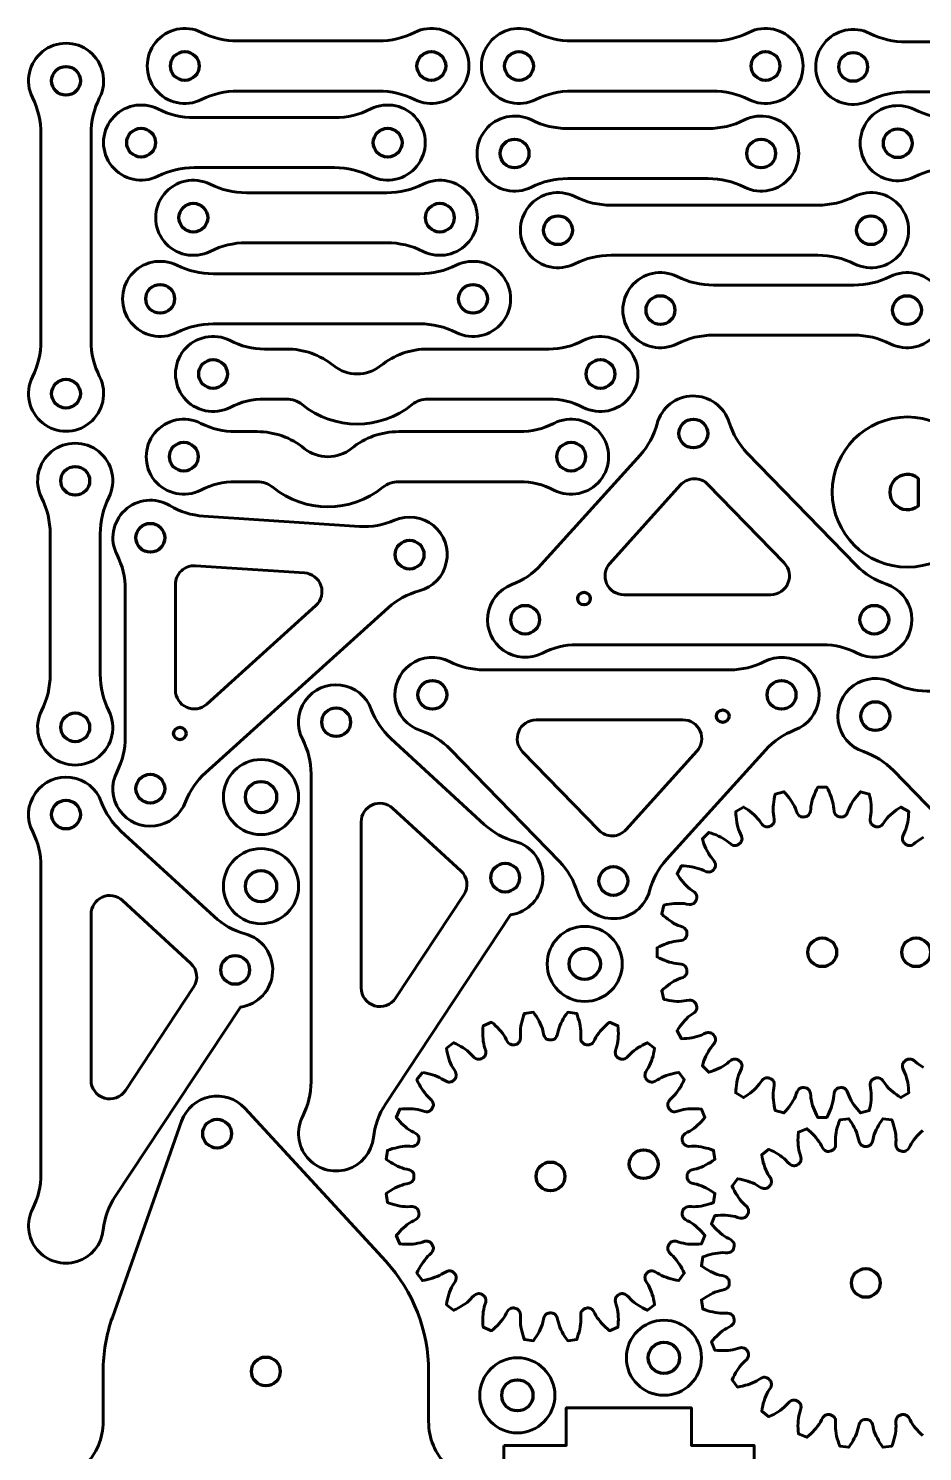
# Model space of a CAD drawing. Header units: millimetres. Extents: x 1 to 199, y 1 to 178.
# Drawn here: x 1 to 72.4, y 64.6 to 178.3 of the extents above; entities that cross this region are included whole.
import ezdxf

# ---------------------------------------------------------------- set-up
doc = ezdxf.new("R2010")
doc.units = ezdxf.units.MM
doc.linetypes.add('K5LT_BASIC', pattern=[0])
doc.linetypes.add('K5LT_REINFORCED', pattern=[0])

msp = doc.modelspace()

# ---------------------------------------------------------------- linework, layer by layer
at = {"color": 150, "linetype": 'K5LT_BASIC', "lineweight": 60}
for points in [[(28.95, 173.31, -0.116258), (31.85, 172.63, 1.616781), (31.85, 178, -0.116258), (28.95, 177.31), (17.73, 177.31, -0.116258), (14.83, 178, 1.616781), (14.83, 172.63, -0.116258), (17.73, 173.31)], [(55.65, 173.31, -0.116258), (58.55, 172.63, 1.616781), (58.55, 178, -0.116258), (55.65, 177.31), (44.43, 177.31, -0.116258), (41.53, 178, 1.616781), (41.53, 172.63, -0.116258), (44.43, 173.31)], [(82.35, 173.24, -0.116258), (85.25, 172.56, 1.616781), (85.25, 177.92, -0.116258), (82.35, 177.24), (71.13, 177.24, -0.116258), (68.23, 177.92, 1.616781), (68.23, 172.56, -0.116258), (71.13, 173.24)], [(6, 169.89, -0.116258), (6.69, 172.79, 1.616781), (1.32, 172.79, -0.116258), (2, 169.89), (2, 153.37, -0.116258), (1.32, 150.47, 1.616781), (6.69, 150.47, -0.116258), (6, 153.37)], [(25.46, 167.19, -0.116258), (28.36, 166.51, 1.616781), (28.36, 171.88, -0.116258), (25.46, 171.19), (14.24, 171.19, -0.116258), (11.34, 171.88, 1.616781), (11.34, 166.51, -0.116258), (14.24, 167.19)], [(85.91, 167.14, -0.116258), (88.81, 166.46, 1.616781), (88.81, 171.83, -0.116258), (85.91, 171.14), (74.7, 171.14, -0.116258), (71.79, 171.83, 1.616781), (71.79, 166.46, -0.116258), (74.7, 167.14)], [(55.3, 166.32, -0.116258), (58.2, 165.63, 1.616781), (58.2, 171, -0.116258), (55.3, 170.32), (44.08, 170.32, -0.116258), (41.18, 171, 1.616781), (41.18, 165.63, -0.116258), (44.08, 166.32)], [(29.62, 161.19, -0.116258), (32.53, 160.5, 1.616781), (32.53, 165.87, -0.116258), (29.62, 165.19), (18.41, 165.19, -0.116258), (15.51, 165.87, 1.616781), (15.51, 160.5, -0.116258), (18.41, 161.19)], [(64.07, 160.19, -0.116258), (66.98, 159.51, 1.616781), (66.98, 164.88, -0.116258), (64.07, 164.19), (47.56, 164.19, -0.116258), (44.65, 164.88, 1.616781), (44.65, 159.51, -0.116258), (47.56, 160.19)], [(32.27, 154.71, -0.116258), (35.18, 154.02, 1.616781), (35.18, 159.39, -0.116258), (32.27, 158.71), (15.76, 158.71, -0.116258), (12.86, 159.39, 1.616781), (12.86, 154.02, -0.116258), (15.76, 154.71)], [(66.95, 153.81, -0.116258), (69.85, 153.12, 1.616781), (69.85, 158.49, -0.116258), (66.95, 157.81), (55.73, 157.81, -0.116258), (52.83, 158.49, 1.616781), (52.83, 153.12, -0.116258), (55.73, 153.81)], [(32.92, 152.7, 0.171573), (29.15, 151.37, -0.353553), (25.38, 151.37, 0.171573), (21.61, 152.7), (19.87, 152.7, -0.119535), (17.12, 153.37, 1.640388), (17.12, 148.04, -0.119535), (19.87, 148.7), (21.61, 148.7, -0.171573), (22.86, 148.26, 0.353553), (31.66, 148.26, -0.171573), (32.92, 148.7), (42.57, 148.7, -0.119535), (45.32, 148.04, 1.640388), (45.32, 153.37, -0.119535), (42.57, 152.7)], [(39.62, 133.88, 1.059479), (42.06, 128.4, -0.119535), (44.81, 129.07), (64.46, 129.07, -0.119535), (67.21, 128.4, 1.079102), (69.54, 133.91, -0.119535), (67.14, 135.42), (58.43, 144.39, -0.119535), (56.99, 146.82, 0.75536), (51.22, 146.72, -0.119535), (49.87, 144.23), (41.96, 135.47, -0.119535)], [(30.58, 146.1, 0.171573), (26.81, 144.76, -0.353553), (23.04, 144.76, 0.171573), (19.27, 146.1), (17.53, 146.1, -0.119535), (14.78, 146.76, 1.640388), (14.78, 141.43, -0.119535), (17.53, 142.1), (19.27, 142.1, -0.171573), (20.52, 141.65, 0.353553), (29.32, 141.65, -0.171573), (30.58, 142.1), (40.23, 142.1, -0.119535), (42.98, 141.43, 1.640388), (42.98, 146.76, -0.119535), (40.23, 146.1)], [(6.74, 137.92, -0.116258), (7.42, 140.83, 1.616781), (2.05, 140.83, -0.116258), (2.74, 137.92), (2.74, 126.71, -0.116258), (2.05, 123.8, 1.616781), (7.42, 123.8, -0.116258), (6.74, 126.71)], [(53.1, 141.84), (47.45, 135.57, 0.649935), (48.56, 133.07), (60.3, 133.07, 0.663036), (61.38, 135.61), (55.29, 141.88, 0.433421)], [(8.08, 118.94, 1.059479), (13.55, 116.51, -0.119535), (15.14, 118.85), (29.73, 132.02, -0.119535), (32.22, 133.37, 1.079102), (30.25, 139.02, -0.119535), (27.46, 138.53), (14.99, 139.35, -0.119535), (12.29, 140.19, 0.75536), (8.08, 136.25, -0.119535), (8.74, 133.5), (8.74, 121.69, -0.119535)], [(12.74, 133.88), (12.74, 125.45, 0.649935), (15.25, 124.33), (23.96, 132.2, 0.663036), (23.05, 134.81), (14.34, 135.38, 0.433421)], [(62.23, 122.26, 1.059479), (59.8, 127.73, -0.119535), (57.05, 127.07), (37.39, 127.07, -0.119535), (34.64, 127.73, 1.079102), (32.32, 122.22, -0.119535), (34.71, 120.71), (43.42, 111.75, -0.119535), (44.86, 109.31, 0.75536), (50.63, 109.42, -0.119535), (51.98, 111.9), (59.89, 120.66, -0.119535)], [(97.62, 120.57, 1.059479), (95.19, 126.04, -0.119535), (92.44, 125.37), (72.78, 125.37, -0.119535), (70.03, 126.04, 1.079102), (67.71, 120.53, -0.119535), (70.1, 119.02), (78.81, 110.06, -0.119535), (80.25, 107.62, 0.75536), (86.02, 107.73, -0.119535), (87.37, 110.21), (95.28, 118.97, -0.119535)], [(22.91, 91.4, 1.202977), (28.56, 89.7, -0.119535), (29.52, 92.36), (39.52, 107.49, 0.812384), (39.88, 113.36, -0.119535), (37.41, 114.72), (29.97, 121.56, -0.119535), (28.39, 123.91, 1.063993), (22.91, 121.5, -0.119535), (23.58, 118.75), (23.58, 94.15, -0.119535)], [(48.75, 114.3), (54.41, 120.56, 0.649935), (53.29, 123.07), (41.55, 123.07, 0.663036), (40.48, 120.52), (46.56, 114.26, 0.433421)], [(1.34, 84.02, 1.202977), (6.98, 82.33, -0.119535), (7.94, 84.99), (17.95, 100.12, 0.812384), (18.31, 105.98, -0.119535), (15.83, 107.35), (8.39, 114.18, -0.119535), (6.82, 116.53, 1.063993), (1.34, 114.13, -0.119535), (2, 111.38), (2, 86.77, -0.119535)], [(27.58, 114.91), (27.58, 101.66, 0.743511), (30.33, 100.84), (35.78, 109.08, 0.368442), (35.54, 111.01), (30.09, 116.01, 0.652958)], [(6, 107.53), (6, 94.29, 0.743511), (8.75, 93.46), (14.2, 101.7, 0.368442), (13.96, 103.63), (8.52, 108.64, 0.652958)], [(38.97, 65.1), (38.97, 63.96, 0.14145), (39.89, 60.76, -0.288675), (39.89, 39.44, 0.14145), (38.97, 36.25), (38.97, 35.1), (43.97, 35.1), (43.97, 32.1), (53.97, 32.1), (53.97, 35.1), (58.97, 35.1), (58.97, 36.25, 0.14145), (58.05, 39.44, -0.288675), (58.05, 60.76, 0.14145), (58.97, 63.96), (58.97, 65.1), (53.97, 65.1), (53.97, 68.1), (43.97, 68.1), (43.97, 65.1)]]:
    msp.add_lwpolyline(points, format="xyb", close=True, dxfattribs=at)
at = {"color": 134, "linetype": 'K5LT_REINFORCED', "lineweight": 100}
msp.add_lwpolyline([(72.1, 142.36, 2.097618), (72.1, 140.18), (72.12, 140.22), (72.12, 140.22), (72.12, 141.27), (72.12, 142.32), (72.1, 142.35)], format="xyb", close=True, dxfattribs=at)
at = {"color": 150, "linetype": 'K5LT_BASIC', "lineweight": 60}
for points in [[(72.52, 113.69), (72.35, 113.6), (72.18, 113.49), (72.03, 113.38), (71.88, 113.26), (71.71, 113.13), (71.6, 113.07), (71.51, 113.04), (71.43, 113.02), (71.36, 113.02), (71.29, 113.03), (71.22, 113.05), (71.16, 113.08), (71.11, 113.12), (71.02, 113.19), (70.97, 113.23), (70.93, 113.28), (70.89, 113.34), (70.86, 113.4), (70.84, 113.47), (70.83, 113.56), (70.84, 113.65), (70.87, 113.78), (70.95, 113.97), (71.03, 114.14), (71.1, 114.32), (71.16, 114.51), (71.21, 114.71), (71.25, 114.9), (71.28, 115.11), (71.3, 115.31), (71.32, 115.52), (71.33, 115.74), (70.7, 116.1), (70.52, 115.99), (70.35, 115.87), (70.18, 115.74), (70.02, 115.61), (69.87, 115.48), (69.72, 115.34), (69.59, 115.2), (69.47, 115.05), (69.36, 114.89), (69.23, 114.72), (69.14, 114.63), (69.06, 114.58), (68.98, 114.55), (68.91, 114.53), (68.84, 114.52), (68.78, 114.52), (68.71, 114.53), (68.65, 114.56), (68.54, 114.6), (68.48, 114.63), (68.43, 114.67), (68.38, 114.71), (68.34, 114.77), (68.3, 114.83), (68.27, 114.91), (68.25, 115), (68.25, 115.13), (68.28, 115.34), (68.31, 115.53), (68.33, 115.72), (68.34, 115.91), (68.33, 116.11), (68.32, 116.32), (68.3, 116.52), (68.27, 116.73), (68.23, 116.93), (68.18, 117.14), (67.48, 117.33), (67.34, 117.17), (67.2, 117.01), (67.07, 116.85), (66.95, 116.68), (66.84, 116.51), (66.74, 116.34), (66.65, 116.17), (66.57, 115.99), (66.5, 115.82), (66.42, 115.62), (66.35, 115.51), (66.29, 115.44), (66.23, 115.39), (66.16, 115.35), (66.1, 115.32), (66.03, 115.31), (65.97, 115.3), (65.9, 115.31), (65.79, 115.32), (65.72, 115.34), (65.66, 115.36), (65.6, 115.39), (65.55, 115.43), (65.49, 115.48), (65.45, 115.55), (65.4, 115.63), (65.36, 115.76), (65.34, 115.97), (65.32, 116.16), (65.29, 116.35), (65.25, 116.54), (65.19, 116.73), (65.13, 116.92), (65.05, 117.11), (64.97, 117.31), (64.88, 117.5), (64.78, 117.69), (64.06, 117.69), (63.96, 117.5), (63.87, 117.31), (63.79, 117.11), (63.71, 116.92), (63.65, 116.73), (63.59, 116.54), (63.55, 116.35), (63.52, 116.16), (63.5, 115.97), (63.48, 115.76), (63.44, 115.63), (63.39, 115.55), (63.35, 115.48), (63.29, 115.43), (63.24, 115.39), (63.18, 115.36), (63.12, 115.34), (63.05, 115.32), (62.94, 115.31), (62.87, 115.3), (62.81, 115.31), (62.74, 115.32), (62.68, 115.35), (62.61, 115.39), (62.55, 115.44), (62.49, 115.51), (62.42, 115.62), (62.34, 115.82), (62.28, 115.99), (62.2, 116.17), (62.1, 116.34), (62, 116.51), (61.89, 116.68), (61.77, 116.85), (61.64, 117.01), (61.5, 117.17), (61.36, 117.33), (60.66, 117.14), (60.61, 116.93), (60.57, 116.73), (60.54, 116.52), (60.52, 116.32), (60.51, 116.11), (60.5, 115.91), (60.51, 115.72), (60.53, 115.53), (60.56, 115.34), (60.59, 115.13), (60.59, 115), (60.57, 114.91), (60.54, 114.83), (60.5, 114.77), (60.46, 114.71), (60.41, 114.67), (60.36, 114.63), (60.3, 114.6), (60.19, 114.56), (60.13, 114.53), (60.06, 114.52), (60, 114.52), (59.93, 114.53), (59.86, 114.55), (59.78, 114.58), (59.7, 114.63), (59.61, 114.72), (59.48, 114.89), (59.37, 115.05), (59.25, 115.2), (59.12, 115.34), (58.97, 115.48), (58.82, 115.61), (58.66, 115.74), (58.49, 115.87), (58.32, 115.99), (58.14, 116.1), (57.51, 115.74), (57.52, 115.52), (57.54, 115.31), (57.56, 115.11), (57.59, 114.9), (57.63, 114.71), (57.68, 114.51), (57.74, 114.32), (57.81, 114.14), (57.89, 113.97), (57.97, 113.78), (58, 113.65), (58.01, 113.56), (58, 113.47), (57.98, 113.4), (57.95, 113.34), (57.92, 113.28), (57.87, 113.23), (57.82, 113.19), (57.73, 113.12), (57.68, 113.08), (57.62, 113.05), (57.55, 113.03), (57.49, 113.02), (57.41, 113.02), (57.33, 113.04), (57.24, 113.07), (57.13, 113.13), (56.96, 113.26), (56.81, 113.38), (56.66, 113.49), (56.49, 113.6), (56.32, 113.69), (56.14, 113.78), (55.95, 113.87), (55.75, 113.94), (55.55, 114.02), (55.35, 114.08), (54.84, 113.57), (54.9, 113.36), (54.97, 113.16), (55.05, 112.97), (55.13, 112.78), (55.22, 112.6), (55.32, 112.43), (55.42, 112.26), (55.54, 112.1), (55.66, 111.96), (55.79, 111.79), (55.85, 111.68), (55.88, 111.59), (55.89, 111.51), (55.89, 111.43), (55.88, 111.36), (55.86, 111.3), (55.84, 111.24), (55.8, 111.19), (55.73, 111.09), (55.69, 111.04), (55.64, 111), (55.58, 110.97), (55.51, 110.94), (55.44, 110.92), (55.36, 110.91), (55.27, 110.92), (55.14, 110.94), (54.95, 111.03), (54.77, 111.11), (54.59, 111.18), (54.41, 111.23), (54.21, 111.28), (54.01, 111.32), (53.81, 111.35), (53.6, 111.38), (53.39, 111.4), (53.18, 111.41), (52.82, 110.78), (52.93, 110.6), (53.05, 110.42), (53.18, 110.26), (53.31, 110.1), (53.44, 109.94), (53.58, 109.8), (53.72, 109.67), (53.87, 109.54), (54.03, 109.44), (54.2, 109.31), (54.28, 109.22), (54.34, 109.13), (54.37, 109.06), (54.39, 108.99), (54.4, 108.92), (54.39, 108.85), (54.38, 108.79), (54.36, 108.73), (54.32, 108.62), (54.29, 108.56), (54.25, 108.51), (54.21, 108.46), (54.15, 108.41), (54.09, 108.38), (54.01, 108.35), (53.92, 108.33), (53.79, 108.32), (53.58, 108.35), (53.39, 108.39), (53.2, 108.41), (53, 108.41), (52.8, 108.41), (52.6, 108.4), (52.4, 108.38), (52.19, 108.35), (51.98, 108.31), (51.77, 108.26), (51.59, 107.56), (51.74, 107.42), (51.91, 107.28), (52.07, 107.15), (52.24, 107.03), (52.4, 106.92), (52.57, 106.81), (52.75, 106.72), (52.92, 106.64), (53.1, 106.58), (53.3, 106.5), (53.41, 106.43), (53.48, 106.37), (53.53, 106.3), (53.57, 106.24), (53.59, 106.17), (53.61, 106.11), (53.61, 106.04), (53.61, 105.98), (53.59, 105.86), (53.58, 105.8), (53.56, 105.74), (53.53, 105.68), (53.49, 105.62), (53.43, 105.57), (53.37, 105.52), (53.28, 105.48), (53.16, 105.44), (52.95, 105.42), (52.76, 105.4), (52.57, 105.37), (52.38, 105.32), (52.19, 105.27), (52, 105.21), (51.8, 105.13), (51.61, 105.05), (51.42, 104.96), (51.23, 104.86), (51.23, 104.13), (51.42, 104.04), (51.61, 103.95), (51.8, 103.86), (52, 103.79), (52.19, 103.72), (52.38, 103.67), (52.57, 103.63), (52.76, 103.59), (52.95, 103.58), (53.16, 103.55), (53.28, 103.51), (53.37, 103.47), (53.43, 103.42), (53.49, 103.37), (53.53, 103.32), (53.56, 103.26), (53.58, 103.19), (53.59, 103.13), (53.61, 103.01), (53.61, 102.95), (53.61, 102.88), (53.59, 102.82), (53.57, 102.75), (53.53, 102.69), (53.48, 102.63), (53.41, 102.56), (53.3, 102.49), (53.1, 102.42), (52.92, 102.35), (52.75, 102.27), (52.57, 102.18), (52.4, 102.08), (52.24, 101.97), (52.07, 101.84), (51.91, 101.72), (51.74, 101.58), (51.59, 101.43), (51.77, 100.73), (51.98, 100.69), (52.19, 100.65), (52.4, 100.62), (52.6, 100.6), (52.8, 100.58), (53, 100.58), (53.2, 100.59), (53.39, 100.61), (53.58, 100.64), (53.79, 100.67), (53.92, 100.67), (54.01, 100.65), (54.09, 100.62), (54.15, 100.58), (54.21, 100.54), (54.25, 100.49), (54.29, 100.43), (54.32, 100.38), (54.36, 100.27), (54.38, 100.21), (54.39, 100.14), (54.4, 100.07), (54.39, 100.01), (54.37, 99.93), (54.34, 99.86), (54.28, 99.78), (54.2, 99.68), (54.03, 99.56), (53.87, 99.45), (53.72, 99.33), (53.58, 99.19), (53.44, 99.05), (53.31, 98.9), (53.18, 98.74), (53.05, 98.57), (52.93, 98.4), (52.82, 98.22), (53.18, 97.59), (53.39, 97.6), (53.6, 97.61), (53.81, 97.64), (54.01, 97.67), (54.21, 97.71), (54.41, 97.76), (54.59, 97.82), (54.77, 97.88), (54.95, 97.97), (55.14, 98.05), (55.27, 98.08), (55.36, 98.08), (55.44, 98.07), (55.51, 98.06), (55.58, 98.03), (55.64, 97.99), (55.69, 97.95), (55.73, 97.9), (55.8, 97.81), (55.84, 97.75), (55.86, 97.7), (55.88, 97.63), (55.89, 97.56), (55.89, 97.49), (55.88, 97.41), (55.85, 97.32), (55.79, 97.2), (55.66, 97.04), (55.54, 96.89), (55.42, 96.73), (55.32, 96.57), (55.22, 96.39), (55.13, 96.21), (55.05, 96.02), (54.97, 95.83), (54.9, 95.63), (54.84, 95.43), (55.35, 94.91), (55.55, 94.98), (55.75, 95.05), (55.95, 95.13), (56.14, 95.21), (56.32, 95.3), (56.49, 95.4), (56.66, 95.5), (56.81, 95.61), (56.96, 95.74), (57.13, 95.87), (57.24, 95.93), (57.33, 95.96), (57.41, 95.97), (57.49, 95.97), (57.55, 95.96), (57.62, 95.94), (57.68, 95.91), (57.73, 95.88), (57.82, 95.81), (57.87, 95.76), (57.92, 95.71), (57.95, 95.66), (57.98, 95.59), (58, 95.52), (58.01, 95.44), (58, 95.34), (57.97, 95.22), (57.89, 95.02), (57.81, 94.85), (57.74, 94.67), (57.68, 94.48), (57.63, 94.29), (57.59, 94.09), (57.56, 93.89), (57.54, 93.68), (57.52, 93.47), (57.51, 93.26), (58.14, 92.89), (58.32, 93.01), (58.49, 93.13), (58.66, 93.25), (58.82, 93.38), (58.97, 93.52), (59.12, 93.65), (59.25, 93.8), (59.37, 93.95), (59.48, 94.1), (59.61, 94.27), (59.7, 94.36), (59.78, 94.41), (59.86, 94.45), (59.93, 94.47), (60, 94.47), (60.06, 94.47), (60.13, 94.46), (60.19, 94.44), (60.3, 94.39), (60.36, 94.37), (60.41, 94.33), (60.46, 94.28), (60.5, 94.23), (60.54, 94.16), (60.57, 94.09), (60.59, 93.99), (60.59, 93.87), (60.56, 93.65), (60.53, 93.47), (60.51, 93.28), (60.5, 93.08), (60.51, 92.88), (60.52, 92.68), (60.54, 92.47), (60.57, 92.27), (60.61, 92.06), (60.66, 91.85), (61.36, 91.66), (61.5, 91.82), (61.64, 91.98), (61.77, 92.15), (61.89, 92.31), (62, 92.48), (62.1, 92.65), (62.2, 92.82), (62.28, 93), (62.34, 93.18), (62.42, 93.38), (62.49, 93.49), (62.55, 93.56), (62.61, 93.61), (62.68, 93.64), (62.74, 93.67), (62.81, 93.69), (62.87, 93.69), (62.94, 93.69), (63.05, 93.67), (63.12, 93.66), (63.18, 93.64), (63.24, 93.61), (63.29, 93.56), (63.35, 93.51), (63.39, 93.45), (63.44, 93.36), (63.48, 93.24), (63.5, 93.03), (63.52, 92.84), (63.55, 92.65), (63.59, 92.46), (63.65, 92.26), (63.71, 92.07), (63.79, 91.88), (63.87, 91.69), (63.96, 91.5), (64.06, 91.31), (64.78, 91.31), (64.88, 91.5), (64.97, 91.69), (65.05, 91.88), (65.13, 92.07), (65.19, 92.26), (65.25, 92.46), (65.29, 92.65), (65.32, 92.84), (65.34, 93.03), (65.36, 93.24), (65.4, 93.36), (65.45, 93.45), (65.49, 93.51), (65.55, 93.56), (65.6, 93.61), (65.66, 93.64), (65.72, 93.66), (65.79, 93.67), (65.9, 93.69), (65.97, 93.69), (66.03, 93.69), (66.1, 93.67), (66.16, 93.64), (66.23, 93.61), (66.29, 93.56), (66.35, 93.49), (66.42, 93.38), (66.5, 93.18), (66.57, 93), (66.65, 92.82), (66.74, 92.65), (66.84, 92.48), (66.95, 92.31), (67.07, 92.15), (67.2, 91.98), (67.34, 91.82), (67.48, 91.66), (68.18, 91.85), (68.23, 92.06), (68.27, 92.27), (68.3, 92.47), (68.32, 92.68), (68.33, 92.88), (68.34, 93.08), (68.33, 93.28), (68.31, 93.47), (68.28, 93.65), (68.25, 93.87), (68.25, 93.99), (68.27, 94.09), (68.3, 94.16), (68.34, 94.23), (68.38, 94.28), (68.43, 94.33), (68.48, 94.37), (68.54, 94.39), (68.65, 94.44), (68.71, 94.46), (68.78, 94.47), (68.84, 94.47), (68.91, 94.47), (68.98, 94.45), (69.06, 94.41), (69.14, 94.36), (69.23, 94.27), (69.36, 94.1), (69.47, 93.95), (69.59, 93.8), (69.72, 93.65), (69.87, 93.52), (70.02, 93.38), (70.18, 93.25), (70.35, 93.13), (70.52, 93.01), (70.7, 92.89), (71.33, 93.26), (71.32, 93.47), (71.3, 93.68), (71.28, 93.89), (71.25, 94.09), (71.21, 94.29), (71.16, 94.48), (71.1, 94.67), (71.03, 94.85), (70.95, 95.02), (70.87, 95.22), (70.84, 95.34), (70.83, 95.44), (70.84, 95.52), (70.86, 95.59), (70.89, 95.66), (70.93, 95.71), (70.97, 95.76), (71.02, 95.81), (71.11, 95.88), (71.16, 95.91), (71.22, 95.94), (71.29, 95.96), (71.36, 95.97), (71.43, 95.97), (71.51, 95.96), (71.6, 95.93), (71.71, 95.87), (71.88, 95.74), (72.03, 95.61), (72.18, 95.5), (72.35, 95.4), (72.52, 95.3)], [(72.45, 90.27), (72.29, 90.12), (72.14, 89.98), (72, 89.83), (71.87, 89.68), (71.74, 89.52), (71.63, 89.36), (71.53, 89.2), (71.44, 89.03), (71.33, 88.84), (71.25, 88.74), (71.18, 88.68), (71.11, 88.64), (71.04, 88.61), (70.97, 88.59), (70.91, 88.59), (70.84, 88.59), (70.78, 88.6), (70.67, 88.63), (70.6, 88.65), (70.55, 88.68), (70.49, 88.72), (70.44, 88.77), (70.4, 88.83), (70.36, 88.9), (70.33, 88.99), (70.3, 89.12), (70.31, 89.33), (70.32, 89.52), (70.31, 89.72), (70.29, 89.91), (70.26, 90.11), (70.22, 90.31), (70.17, 90.51), (70.12, 90.71), (70.05, 90.91), (69.98, 91.11), (69.26, 91.2), (69.14, 91.03), (69.02, 90.85), (68.92, 90.67), (68.82, 90.49), (68.73, 90.31), (68.65, 90.13), (68.58, 89.94), (68.52, 89.76), (68.48, 89.57), (68.43, 89.37), (68.38, 89.25), (68.32, 89.17), (68.27, 89.11), (68.21, 89.07), (68.15, 89.03), (68.09, 89.01), (68.02, 88.99), (67.96, 88.99), (67.84, 88.99), (67.77, 88.99), (67.71, 89.01), (67.65, 89.03), (67.59, 89.07), (67.53, 89.11), (67.47, 89.17), (67.42, 89.25), (67.36, 89.37), (67.31, 89.57), (67.27, 89.76), (67.22, 89.94), (67.15, 90.13), (67.07, 90.31), (66.98, 90.49), (66.88, 90.67), (66.77, 90.85), (66.66, 91.03), (66.54, 91.2), (65.82, 91.11), (65.74, 90.91), (65.68, 90.71), (65.62, 90.51), (65.57, 90.31), (65.54, 90.11), (65.51, 89.91), (65.49, 89.72), (65.48, 89.52), (65.49, 89.33), (65.49, 89.12), (65.47, 88.99), (65.44, 88.9), (65.4, 88.83), (65.35, 88.77), (65.3, 88.72), (65.25, 88.68), (65.19, 88.65), (65.13, 88.63), (65.02, 88.6), (64.95, 88.59), (64.89, 88.59), (64.82, 88.59), (64.75, 88.61), (64.69, 88.64), (64.62, 88.68), (64.54, 88.74), (64.46, 88.84), (64.36, 89.03), (64.27, 89.2), (64.17, 89.36), (64.05, 89.52), (63.93, 89.68), (63.8, 89.83), (63.66, 89.98), (63.51, 90.12), (63.35, 90.27), (63.19, 90.4), (62.52, 90.13), (62.5, 89.91), (62.49, 89.7), (62.48, 89.49), (62.49, 89.29), (62.5, 89.09), (62.53, 88.89), (62.56, 88.69), (62.6, 88.51), (62.66, 88.33), (62.72, 88.12), (62.73, 87.99), (62.72, 87.9), (62.7, 87.82), (62.67, 87.75), (62.64, 87.69), (62.6, 87.64), (62.55, 87.59), (62.49, 87.56), (62.39, 87.5), (62.33, 87.47), (62.27, 87.45), (62.21, 87.44), (62.14, 87.44), (62.06, 87.45), (61.98, 87.47), (61.9, 87.51), (61.79, 87.59), (61.64, 87.74), (61.52, 87.88), (61.38, 88.01), (61.22, 88.14), (61.06, 88.26), (60.9, 88.37), (60.72, 88.48), (60.54, 88.58), (60.35, 88.67), (60.16, 88.76), (59.58, 88.32), (59.62, 88.11), (59.66, 87.9), (59.71, 87.7), (59.77, 87.51), (59.84, 87.31), (59.91, 87.13), (59.99, 86.95), (60.08, 86.78), (60.19, 86.62), (60.3, 86.44), (60.34, 86.32), (60.36, 86.22), (60.36, 86.14), (60.35, 86.07), (60.33, 86), (60.3, 85.94), (60.27, 85.88), (60.22, 85.84), (60.14, 85.75), (60.09, 85.71), (60.04, 85.68), (59.98, 85.65), (59.91, 85.63), (59.84, 85.62), (59.75, 85.62), (59.66, 85.64), (59.54, 85.68), (59.36, 85.79), (59.2, 85.89), (59.03, 85.99), (58.85, 86.07), (58.66, 86.14), (58.47, 86.2), (58.27, 86.26), (58.07, 86.31), (57.87, 86.36), (57.65, 86.4), (57.21, 85.82), (57.3, 85.63), (57.4, 85.44), (57.5, 85.26), (57.61, 85.08), (57.72, 84.91), (57.84, 84.75), (57.97, 84.6), (58.1, 84.46), (58.24, 84.33), (58.39, 84.18), (58.46, 84.08), (58.51, 83.99), (58.53, 83.92), (58.54, 83.84), (58.54, 83.77), (58.53, 83.71), (58.51, 83.64), (58.48, 83.59), (58.42, 83.48), (58.38, 83.43), (58.34, 83.38), (58.29, 83.34), (58.23, 83.3), (58.16, 83.28), (58.08, 83.26), (57.98, 83.25), (57.86, 83.26), (57.65, 83.32), (57.47, 83.38), (57.28, 83.42), (57.09, 83.45), (56.89, 83.47), (56.69, 83.49), (56.48, 83.49), (56.28, 83.49), (56.07, 83.48), (55.85, 83.46), (55.57, 82.79), (55.71, 82.63), (55.85, 82.47), (56, 82.32), (56.15, 82.18), (56.3, 82.05), (56.46, 81.92), (56.62, 81.81), (56.78, 81.71), (56.95, 81.62), (57.13, 81.52), (57.23, 81.43), (57.3, 81.36), (57.34, 81.29), (57.37, 81.22), (57.38, 81.16), (57.39, 81.09), (57.39, 81.02), (57.37, 80.96), (57.34, 80.85), (57.32, 80.79), (57.29, 80.73), (57.25, 80.67), (57.21, 80.62), (57.15, 80.58), (57.08, 80.54), (56.98, 80.51), (56.86, 80.48), (56.65, 80.49), (56.46, 80.5), (56.26, 80.49), (56.07, 80.47), (55.87, 80.44), (55.67, 80.4), (55.47, 80.36), (55.27, 80.3), (55.07, 80.23), (54.87, 80.16), (54.77, 79.44), (54.95, 79.32), (55.13, 79.2), (55.31, 79.1), (55.49, 79), (55.67, 78.91), (55.85, 78.83), (56.03, 78.76), (56.22, 78.71), (56.41, 78.67), (56.61, 78.61), (56.73, 78.56), (56.81, 78.5), (56.87, 78.45), (56.91, 78.39), (56.95, 78.33), (56.97, 78.27), (56.98, 78.2), (56.99, 78.14), (56.99, 78.02), (56.98, 77.96), (56.97, 77.89), (56.95, 77.83), (56.91, 77.77), (56.87, 77.71), (56.81, 77.65), (56.73, 77.6), (56.61, 77.55), (56.41, 77.49), (56.22, 77.45), (56.03, 77.4), (55.85, 77.33), (55.67, 77.25), (55.49, 77.16), (55.31, 77.06), (55.13, 76.95), (54.95, 76.84), (54.77, 76.72), (54.87, 76), (55.07, 75.93), (55.27, 75.86), (55.47, 75.8), (55.67, 75.76), (55.87, 75.72), (56.07, 75.69), (56.26, 75.67), (56.46, 75.66), (56.65, 75.67), (56.86, 75.67), (56.98, 75.65), (57.08, 75.62), (57.15, 75.58), (57.21, 75.54), (57.25, 75.49), (57.29, 75.43), (57.32, 75.37), (57.34, 75.31), (57.37, 75.2), (57.39, 75.14), (57.39, 75.07), (57.38, 75), (57.37, 74.94), (57.34, 74.87), (57.3, 74.8), (57.23, 74.72), (57.13, 74.64), (56.95, 74.54), (56.78, 74.45), (56.62, 74.35), (56.46, 74.24), (56.3, 74.11), (56.15, 73.98), (56, 73.84), (55.85, 73.69), (55.71, 73.53), (55.57, 73.37), (55.85, 72.7), (56.07, 72.68), (56.28, 72.67), (56.48, 72.67), (56.69, 72.67), (56.89, 72.68), (57.09, 72.71), (57.28, 72.74), (57.47, 72.78), (57.65, 72.84), (57.86, 72.9), (57.98, 72.91), (58.08, 72.9), (58.16, 72.88), (58.23, 72.86), (58.29, 72.82), (58.34, 72.78), (58.38, 72.73), (58.42, 72.67), (58.48, 72.57), (58.51, 72.51), (58.53, 72.45), (58.54, 72.39), (58.54, 72.32), (58.53, 72.24), (58.51, 72.17), (58.46, 72.08), (58.39, 71.97), (58.24, 71.83), (58.1, 71.7), (57.97, 71.56), (57.84, 71.41), (57.72, 71.25), (57.61, 71.08), (57.5, 70.9), (57.4, 70.72), (57.3, 70.53), (57.21, 70.34), (57.65, 69.76), (57.87, 69.8), (58.07, 69.84), (58.27, 69.9), (58.47, 69.95), (58.66, 70.02), (58.85, 70.09), (59.03, 70.17), (59.2, 70.26), (59.36, 70.37), (59.54, 70.48), (59.66, 70.52), (59.75, 70.54), (59.84, 70.54), (59.91, 70.53), (59.98, 70.51), (60.04, 70.48), (60.09, 70.45), (60.14, 70.41), (60.22, 70.32), (60.27, 70.27), (60.3, 70.22), (60.33, 70.16), (60.35, 70.09), (60.36, 70.02), (60.36, 69.94), (60.34, 69.84), (60.3, 69.72), (60.19, 69.54), (60.08, 69.38), (59.99, 69.21), (59.91, 69.03), (59.84, 68.84), (59.77, 68.65), (59.71, 68.46), (59.66, 68.25), (59.62, 68.05), (59.58, 67.84), (60.16, 67.39), (60.35, 67.49), (60.54, 67.58), (60.72, 67.68), (60.9, 67.79), (61.06, 67.9), (61.22, 68.02), (61.38, 68.15), (61.52, 68.28), (61.64, 68.42), (61.79, 68.57), (61.9, 68.65), (61.98, 68.69), (62.06, 68.71), (62.14, 68.72), (62.21, 68.72), (62.27, 68.71), (62.33, 68.69), (62.39, 68.66), (62.49, 68.6), (62.55, 68.56), (62.6, 68.52), (62.64, 68.47), (62.67, 68.41), (62.7, 68.34), (62.72, 68.26), (62.73, 68.17), (62.72, 68.04), (62.66, 67.83), (62.6, 67.65), (62.56, 67.46), (62.53, 67.27), (62.5, 67.07), (62.49, 66.87), (62.48, 66.67), (62.49, 66.46), (62.5, 66.25), (62.52, 66.03), (63.19, 65.75), (63.35, 65.89), (63.51, 66.03), (63.66, 66.18), (63.8, 66.33), (63.93, 66.48), (64.05, 66.64), (64.17, 66.8), (64.27, 66.96), (64.36, 67.13), (64.46, 67.32), (64.54, 67.41), (64.62, 67.48), (64.69, 67.52), (64.75, 67.55), (64.82, 67.56), (64.89, 67.57), (64.95, 67.57), (65.02, 67.56), (65.13, 67.52), (65.19, 67.5), (65.25, 67.47), (65.3, 67.43), (65.35, 67.39), (65.4, 67.33), (65.44, 67.26), (65.47, 67.17), (65.49, 67.04), (65.49, 66.83), (65.48, 66.64), (65.49, 66.44), (65.51, 66.25), (65.54, 66.05), (65.57, 65.85), (65.62, 65.65), (65.68, 65.45), (65.74, 65.25), (65.82, 65.05), (66.54, 64.95), (66.66, 65.13), (66.77, 65.31), (66.88, 65.49), (66.98, 65.67), (67.07, 65.85), (67.15, 66.03), (67.22, 66.22), (67.27, 66.4), (67.31, 66.59), (67.36, 66.79), (67.42, 66.91), (67.47, 66.99), (67.53, 67.05), (67.59, 67.09), (67.65, 67.13), (67.71, 67.15), (67.77, 67.16), (67.84, 67.17), (67.96, 67.17), (68.02, 67.16), (68.09, 67.15), (68.15, 67.13), (68.21, 67.09), (68.27, 67.05), (68.32, 66.99), (68.38, 66.91), (68.43, 66.79), (68.48, 66.59), (68.52, 66.4), (68.58, 66.22), (68.65, 66.03), (68.73, 65.85), (68.82, 65.67), (68.92, 65.49), (69.02, 65.31), (69.14, 65.13), (69.26, 64.95), (69.98, 65.05), (70.05, 65.25), (70.12, 65.45), (70.17, 65.65), (70.22, 65.85), (70.26, 66.05), (70.29, 66.25), (70.31, 66.44), (70.32, 66.64), (70.31, 66.83), (70.3, 67.04), (70.33, 67.17), (70.36, 67.26), (70.4, 67.33), (70.44, 67.39), (70.49, 67.43), (70.55, 67.47), (70.6, 67.5), (70.67, 67.52), (70.78, 67.56), (70.84, 67.57), (70.91, 67.57), (70.97, 67.56), (71.04, 67.55), (71.11, 67.52), (71.18, 67.48), (71.25, 67.41), (71.33, 67.32), (71.44, 67.13), (71.53, 66.96), (71.63, 66.8), (71.74, 66.64), (71.87, 66.48), (72, 66.33), (72.14, 66.18), (72.29, 66.03), (72.45, 65.89)]]:
    msp.add_lwpolyline(points, dxfattribs=at)
msp.add_lwpolyline([(32.47, 94.9), (32.03, 94.33), (32.12, 94.13), (32.22, 93.95), (32.32, 93.76), (32.43, 93.59), (32.54, 93.42), (32.66, 93.26), (32.78, 93.11), (32.91, 92.97), (33.05, 92.84), (33.21, 92.69), (33.28, 92.59), (33.32, 92.5), (33.34, 92.42), (33.35, 92.35), (33.35, 92.28), (33.34, 92.21), (33.32, 92.15), (33.29, 92.09), (33.23, 91.99), (33.2, 91.94), (33.15, 91.89), (33.1, 91.85), (33.04, 91.81), (32.97, 91.78), (32.9, 91.76), (32.8, 91.76), (32.67, 91.77), (32.47, 91.83), (32.29, 91.88), (32.1, 91.93), (31.9, 91.96), (31.71, 91.98), (31.51, 92), (31.3, 92), (31.09, 92), (30.88, 91.99), (30.67, 91.97), (30.39, 91.3), (30.53, 91.14), (30.67, 90.98), (30.81, 90.83), (30.96, 90.69), (31.12, 90.56), (31.27, 90.43), (31.43, 90.32), (31.59, 90.21), (31.76, 90.13), (31.95, 90.02), (32.05, 89.94), (32.11, 89.87), (32.15, 89.8), (32.18, 89.73), (32.2, 89.66), (32.21, 89.6), (32.2, 89.53), (32.19, 89.47), (32.16, 89.35), (32.14, 89.29), (32.11, 89.24), (32.07, 89.18), (32.02, 89.13), (31.96, 89.09), (31.89, 89.05), (31.8, 89.01), (31.67, 88.99), (31.46, 89), (31.27, 89.01), (31.08, 89), (30.88, 88.98), (30.69, 88.95), (30.49, 88.91), (30.29, 88.86), (30.09, 88.81), (29.89, 88.74), (29.68, 88.67), (29.59, 87.95), (29.77, 87.83), (29.94, 87.71), (30.12, 87.61), (30.3, 87.51), (30.48, 87.42), (30.67, 87.34), (30.85, 87.27), (31.03, 87.21), (31.22, 87.17), (31.43, 87.12), (31.54, 87.07), (31.62, 87.01), (31.68, 86.96), (31.73, 86.9), (31.76, 86.84), (31.78, 86.77), (31.8, 86.71), (31.8, 86.65), (31.8, 86.53), (31.8, 86.46), (31.78, 86.4), (31.76, 86.34), (31.73, 86.28), (31.68, 86.22), (31.62, 86.16), (31.54, 86.11), (31.43, 86.05), (31.22, 86), (31.03, 85.96), (30.85, 85.9), (30.67, 85.84), (30.48, 85.76), (30.3, 85.67), (30.12, 85.57), (29.94, 85.46), (29.77, 85.35), (29.59, 85.23), (29.68, 84.51), (29.89, 84.43), (30.09, 84.37), (30.29, 84.31), (30.49, 84.26), (30.69, 84.22), (30.88, 84.2), (31.08, 84.18), (31.27, 84.17), (31.46, 84.18), (31.67, 84.18), (31.8, 84.16), (31.89, 84.13), (31.96, 84.09), (32.02, 84.04), (32.07, 83.99), (32.11, 83.94), (32.14, 83.88), (32.16, 83.82), (32.19, 83.71), (32.2, 83.64), (32.21, 83.58), (32.2, 83.51), (32.18, 83.44), (32.15, 83.38), (32.11, 83.31), (32.05, 83.23), (31.95, 83.15), (31.76, 83.05), (31.59, 82.96), (31.43, 82.86), (31.27, 82.74), (31.12, 82.62), (30.96, 82.49), (30.81, 82.35), (30.67, 82.2), (30.53, 82.04), (30.39, 81.88), (30.67, 81.2), (30.88, 81.19), (31.09, 81.18), (31.3, 81.17), (31.51, 81.18), (31.71, 81.19), (31.9, 81.21), (32.1, 81.25), (32.29, 81.29), (32.47, 81.35), (32.67, 81.41), (32.8, 81.42), (32.9, 81.41), (32.97, 81.39), (33.04, 81.36), (33.1, 81.33), (33.15, 81.28), (33.2, 81.24), (33.23, 81.18), (33.29, 81.08), (33.32, 81.02), (33.34, 80.96), (33.35, 80.89), (33.35, 80.82), (33.34, 80.75), (33.32, 80.67), (33.28, 80.59), (33.21, 80.48), (33.05, 80.33), (32.91, 80.21), (32.78, 80.06), (32.66, 79.91), (32.54, 79.75), (32.43, 79.59), (32.32, 79.41), (32.22, 79.23), (32.12, 79.04), (32.03, 78.85), (32.47, 78.27), (32.68, 78.31), (32.89, 78.35), (33.09, 78.4), (33.29, 78.46), (33.48, 78.53), (33.66, 78.6), (33.84, 78.68), (34.01, 78.77), (34.17, 78.87), (34.36, 78.98), (34.48, 79.03), (34.57, 79.05), (34.65, 79.05), (34.72, 79.04), (34.79, 79.02), (34.85, 78.99), (34.91, 78.96), (34.96, 78.91), (35.04, 78.83), (35.08, 78.78), (35.12, 78.73), (35.15, 78.67), (35.16, 78.6), (35.17, 78.53), (35.17, 78.44), (35.15, 78.35), (35.11, 78.23), (35, 78.05), (34.9, 77.89), (34.81, 77.72), (34.73, 77.54), (34.65, 77.35), (34.59, 77.16), (34.53, 76.96), (34.48, 76.76), (34.43, 76.56), (34.4, 76.34), (34.97, 75.9), (35.17, 75.99), (35.35, 76.09), (35.54, 76.19), (35.71, 76.3), (35.88, 76.41), (36.04, 76.53), (36.19, 76.65), (36.33, 76.79), (36.46, 76.93), (36.61, 77.08), (36.71, 77.15), (36.8, 77.19), (36.88, 77.22), (36.95, 77.23), (37.02, 77.23), (37.09, 77.22), (37.15, 77.2), (37.21, 77.17), (37.31, 77.11), (37.36, 77.07), (37.41, 77.03), (37.45, 76.98), (37.49, 76.92), (37.52, 76.85), (37.54, 76.77), (37.54, 76.67), (37.53, 76.55), (37.47, 76.34), (37.42, 76.16), (37.37, 75.97), (37.34, 75.78), (37.32, 75.58), (37.3, 75.38), (37.3, 75.17), (37.3, 74.97), (37.31, 74.75), (37.33, 74.54), (38, 74.26), (38.17, 74.4), (38.32, 74.54), (38.47, 74.69), (38.61, 74.84), (38.75, 74.99), (38.87, 75.15), (38.98, 75.3), (39.09, 75.47), (39.17, 75.64), (39.28, 75.82), (39.36, 75.92), (39.43, 75.98), (39.5, 76.03), (39.57, 76.06), (39.64, 76.07), (39.7, 76.08), (39.77, 76.08), (39.83, 76.06), (39.95, 76.03), (40.01, 76.01), (40.07, 75.98), (40.12, 75.94), (40.17, 75.89), (40.21, 75.84), (40.25, 75.76), (40.29, 75.67), (40.31, 75.55), (40.3, 75.33), (40.3, 75.14), (40.3, 74.95), (40.32, 74.76), (40.35, 74.56), (40.39, 74.36), (40.44, 74.16), (40.49, 73.96), (40.56, 73.76), (40.63, 73.56), (41.35, 73.46), (41.47, 73.64), (41.59, 73.82), (41.7, 74), (41.79, 74.18), (41.88, 74.36), (41.96, 74.54), (42.03, 74.72), (42.09, 74.91), (42.13, 75.09), (42.18, 75.3), (42.23, 75.42), (42.29, 75.5), (42.34, 75.56), (42.4, 75.6), (42.46, 75.63), (42.53, 75.66), (42.59, 75.67), (42.65, 75.68), (42.77, 75.68), (42.84, 75.67), (42.9, 75.66), (42.96, 75.63), (43.02, 75.6), (43.08, 75.56), (43.14, 75.5), (43.19, 75.42), (43.25, 75.3), (43.3, 75.09), (43.34, 74.91), (43.4, 74.72), (43.46, 74.54), (43.54, 74.36), (43.63, 74.18), (43.73, 74), (43.84, 73.82), (43.95, 73.64), (44.08, 73.46), (44.8, 73.56), (44.87, 73.76), (44.93, 73.96), (44.99, 74.16), (45.04, 74.36), (45.08, 74.56), (45.11, 74.76), (45.12, 74.95), (45.13, 75.14), (45.12, 75.33), (45.12, 75.55), (45.14, 75.67), (45.17, 75.76), (45.21, 75.84), (45.26, 75.89), (45.31, 75.94), (45.36, 75.98), (45.42, 76.01), (45.48, 76.03), (45.59, 76.06), (45.66, 76.08), (45.72, 76.08), (45.79, 76.07), (45.86, 76.06), (45.93, 76.03), (46, 75.98), (46.07, 75.92), (46.15, 75.82), (46.25, 75.64), (46.34, 75.47), (46.44, 75.3), (46.56, 75.15), (46.68, 74.99), (46.81, 74.84), (46.96, 74.69), (47.1, 74.54), (47.26, 74.4), (47.43, 74.26), (48.1, 74.54), (48.11, 74.75), (48.12, 74.97), (48.13, 75.17), (48.12, 75.38), (48.11, 75.58), (48.09, 75.78), (48.05, 75.97), (48.01, 76.16), (47.95, 76.34), (47.89, 76.55), (47.88, 76.67), (47.89, 76.77), (47.91, 76.85), (47.94, 76.92), (47.97, 76.98), (48.02, 77.03), (48.06, 77.07), (48.12, 77.11), (48.22, 77.17), (48.28, 77.2), (48.34, 77.22), (48.41, 77.23), (48.48, 77.23), (48.55, 77.22), (48.63, 77.19), (48.71, 77.15), (48.82, 77.08), (48.97, 76.93), (49.1, 76.79), (49.24, 76.65), (49.39, 76.53), (49.55, 76.41), (49.72, 76.3), (49.89, 76.19), (50.07, 76.09), (50.26, 75.99), (50.45, 75.9), (51.03, 76.34), (50.99, 76.56), (50.95, 76.76), (50.9, 76.96), (50.84, 77.16), (50.77, 77.35), (50.7, 77.54), (50.62, 77.72), (50.53, 77.89), (50.43, 78.05), (50.32, 78.23), (50.27, 78.35), (50.26, 78.44), (50.25, 78.53), (50.26, 78.6), (50.28, 78.67), (50.31, 78.73), (50.34, 78.78), (50.39, 78.83), (50.47, 78.91), (50.52, 78.96), (50.57, 78.99), (50.64, 79.02), (50.7, 79.04), (50.78, 79.05), (50.86, 79.05), (50.95, 79.03), (51.07, 78.98), (51.25, 78.87), (51.41, 78.77), (51.58, 78.68), (51.76, 78.6), (51.95, 78.53), (52.14, 78.46), (52.34, 78.4), (52.54, 78.35), (52.75, 78.31), (52.96, 78.27), (53.4, 78.85), (53.31, 79.04), (53.21, 79.23), (53.11, 79.41), (53, 79.59), (52.89, 79.75), (52.77, 79.91), (52.65, 80.06), (52.51, 80.21), (52.37, 80.33), (52.22, 80.48), (52.15, 80.59), (52.11, 80.67), (52.08, 80.75), (52.07, 80.82), (52.07, 80.89), (52.08, 80.96), (52.1, 81.02), (52.13, 81.08), (52.19, 81.18), (52.23, 81.24), (52.27, 81.28), (52.32, 81.33), (52.38, 81.36), (52.45, 81.39), (52.53, 81.41), (52.63, 81.42), (52.75, 81.41), (52.96, 81.35), (53.14, 81.29), (53.33, 81.25), (53.52, 81.21), (53.72, 81.19), (53.92, 81.18), (54.13, 81.17), (54.34, 81.18), (54.55, 81.19), (54.76, 81.2), (55.04, 81.88), (54.9, 82.04), (54.76, 82.2), (54.61, 82.35), (54.46, 82.49), (54.31, 82.62), (54.16, 82.74), (54, 82.86), (53.83, 82.96), (53.66, 83.05), (53.48, 83.15), (53.38, 83.23), (53.32, 83.31), (53.27, 83.38), (53.25, 83.44), (53.23, 83.51), (53.22, 83.58), (53.23, 83.64), (53.24, 83.71), (53.27, 83.82), (53.29, 83.88), (53.32, 83.94), (53.36, 83.99), (53.41, 84.04), (53.47, 84.09), (53.54, 84.13), (53.63, 84.16), (53.75, 84.18), (53.97, 84.18), (54.16, 84.17), (54.35, 84.18), (54.54, 84.2), (54.74, 84.22), (54.94, 84.26), (55.14, 84.31), (55.34, 84.37), (55.54, 84.43), (55.74, 84.51), (55.84, 85.23), (55.66, 85.35), (55.48, 85.46), (55.31, 85.57), (55.12, 85.67), (54.94, 85.76), (54.76, 85.84), (54.58, 85.9), (54.39, 85.96), (54.21, 86), (54, 86.05), (53.88, 86.11), (53.8, 86.16), (53.75, 86.22), (53.7, 86.28), (53.67, 86.34), (53.64, 86.4), (53.63, 86.46), (53.62, 86.53), (53.62, 86.65), (53.63, 86.71), (53.64, 86.77), (53.67, 86.84), (53.7, 86.9), (53.75, 86.96), (53.8, 87.01), (53.88, 87.07), (54, 87.12), (54.21, 87.17), (54.39, 87.21), (54.58, 87.27), (54.76, 87.34), (54.94, 87.42), (55.12, 87.51), (55.31, 87.61), (55.48, 87.71), (55.66, 87.83), (55.84, 87.95), (55.74, 88.67), (55.54, 88.74), (55.34, 88.81), (55.14, 88.86), (54.94, 88.91), (54.74, 88.95), (54.54, 88.98), (54.35, 89), (54.16, 89.01), (53.97, 89), (53.75, 88.99), (53.63, 89.01), (53.54, 89.05), (53.47, 89.09), (53.41, 89.13), (53.36, 89.18), (53.32, 89.24), (53.29, 89.29), (53.27, 89.35), (53.24, 89.47), (53.23, 89.53), (53.22, 89.6), (53.23, 89.66), (53.25, 89.73), (53.27, 89.8), (53.32, 89.87), (53.38, 89.94), (53.48, 90.02), (53.66, 90.13), (53.83, 90.21), (54, 90.32), (54.16, 90.43), (54.31, 90.56), (54.46, 90.69), (54.61, 90.83), (54.76, 90.98), (54.9, 91.14), (55.04, 91.3), (54.76, 91.97), (54.55, 91.99), (54.34, 92), (54.13, 92), (53.92, 92), (53.72, 91.98), (53.52, 91.96), (53.33, 91.93), (53.14, 91.88), (52.96, 91.83), (52.75, 91.77), (52.63, 91.76), (52.53, 91.76), (52.45, 91.78), (52.38, 91.81), (52.32, 91.85), (52.27, 91.89), (52.23, 91.94), (52.19, 91.99), (52.13, 92.09), (52.1, 92.15), (52.08, 92.21), (52.07, 92.28), (52.07, 92.35), (52.08, 92.42), (52.11, 92.5), (52.15, 92.59), (52.22, 92.69), (52.37, 92.84), (52.51, 92.97), (52.65, 93.11), (52.77, 93.26), (52.89, 93.42), (53, 93.59), (53.11, 93.76), (53.21, 93.95), (53.31, 94.13), (53.4, 94.33), (52.96, 94.9), (52.75, 94.87), (52.54, 94.82), (52.34, 94.77), (52.14, 94.71), (51.95, 94.65), (51.76, 94.57), (51.58, 94.49), (51.41, 94.4), (51.25, 94.3), (51.07, 94.19), (50.95, 94.15), (50.86, 94.13), (50.78, 94.13), (50.7, 94.14), (50.64, 94.16), (50.57, 94.18), (50.52, 94.22), (50.47, 94.26), (50.39, 94.34), (50.34, 94.39), (50.31, 94.45), (50.28, 94.51), (50.26, 94.58), (50.25, 94.65), (50.26, 94.73), (50.27, 94.83), (50.32, 94.95), (50.43, 95.13), (50.53, 95.29), (50.62, 95.46), (50.7, 95.64), (50.77, 95.82), (50.84, 96.01), (50.9, 96.21), (50.95, 96.41), (50.99, 96.62), (51.03, 96.83), (50.45, 97.27), (50.26, 97.18), (50.07, 97.08), (49.89, 96.98), (49.72, 96.88), (49.55, 96.76), (49.39, 96.64), (49.24, 96.52), (49.1, 96.39), (48.97, 96.25), (48.82, 96.09), (48.71, 96.02), (48.63, 95.98), (48.55, 95.96), (48.48, 95.95), (48.41, 95.95), (48.34, 95.96), (48.28, 95.98), (48.22, 96.01), (48.12, 96.07), (48.06, 96.1), (48.02, 96.15), (47.97, 96.2), (47.94, 96.26), (47.91, 96.33), (47.89, 96.41), (47.88, 96.5), (47.89, 96.63), (47.95, 96.83), (48.01, 97.01), (48.05, 97.2), (48.09, 97.4), (48.11, 97.59), (48.12, 97.8), (48.13, 98), (48.12, 98.21), (48.11, 98.42), (48.1, 98.63), (47.43, 98.91), (47.26, 98.77), (47.1, 98.63), (46.96, 98.49), (46.81, 98.34), (46.68, 98.19), (46.56, 98.03), (46.44, 97.87), (46.34, 97.71), (46.25, 97.54), (46.15, 97.35), (46.07, 97.25), (46, 97.19), (45.93, 97.15), (45.86, 97.12), (45.79, 97.1), (45.72, 97.1), (45.66, 97.1), (45.59, 97.11), (45.48, 97.14), (45.42, 97.16), (45.36, 97.19), (45.31, 97.23), (45.26, 97.28), (45.21, 97.34), (45.17, 97.41), (45.14, 97.5), (45.12, 97.63), (45.12, 97.84), (45.13, 98.03), (45.12, 98.22), (45.11, 98.42), (45.08, 98.62), (45.04, 98.81), (44.99, 99.01), (44.93, 99.21), (44.87, 99.42), (44.8, 99.62), (44.08, 99.71), (43.95, 99.54), (43.84, 99.36), (43.73, 99.18), (43.63, 99), (43.54, 98.82), (43.46, 98.63), (43.4, 98.45), (43.34, 98.27), (43.3, 98.08), (43.25, 97.87), (43.19, 97.76), (43.14, 97.68), (43.08, 97.62), (43.02, 97.57), (42.96, 97.54), (42.9, 97.52), (42.84, 97.5), (42.77, 97.5), (42.65, 97.5), (42.59, 97.5), (42.53, 97.52), (42.46, 97.54), (42.4, 97.57), (42.34, 97.62), (42.29, 97.68), (42.23, 97.76), (42.18, 97.87), (42.13, 98.08), (42.09, 98.27), (42.03, 98.45), (41.96, 98.63), (41.88, 98.82), (41.79, 99), (41.7, 99.18), (41.59, 99.36), (41.47, 99.54), (41.35, 99.71), (40.63, 99.62), (40.56, 99.42), (40.49, 99.21), (40.44, 99.01), (40.39, 98.81), (40.35, 98.62), (40.32, 98.42), (40.3, 98.22), (40.3, 98.03), (40.3, 97.84), (40.31, 97.63), (40.29, 97.5), (40.25, 97.41), (40.21, 97.34), (40.17, 97.28), (40.12, 97.23), (40.07, 97.19), (40.01, 97.16), (39.95, 97.14), (39.83, 97.11), (39.77, 97.1), (39.7, 97.1), (39.64, 97.1), (39.57, 97.12), (39.5, 97.15), (39.43, 97.19), (39.36, 97.25), (39.28, 97.35), (39.17, 97.54), (39.09, 97.71), (38.98, 97.87), (38.87, 98.03), (38.75, 98.19), (38.61, 98.34), (38.47, 98.49), (38.32, 98.63), (38.17, 98.77), (38, 98.91), (37.33, 98.63), (37.31, 98.42), (37.3, 98.21), (37.3, 98), (37.3, 97.8), (37.32, 97.59), (37.34, 97.4), (37.37, 97.2), (37.42, 97.01), (37.47, 96.83), (37.53, 96.63), (37.54, 96.5), (37.54, 96.41), (37.52, 96.33), (37.49, 96.26), (37.45, 96.2), (37.41, 96.15), (37.36, 96.1), (37.31, 96.07), (37.21, 96.01), (37.15, 95.98), (37.09, 95.96), (37.02, 95.95), (36.95, 95.95), (36.88, 95.96), (36.8, 95.98), (36.71, 96.02), (36.61, 96.09), (36.46, 96.25), (36.33, 96.39), (36.19, 96.52), (36.04, 96.64), (35.88, 96.76), (35.71, 96.88), (35.54, 96.98), (35.35, 97.08), (35.17, 97.18), (34.97, 97.27), (34.4, 96.83), (34.43, 96.62), (34.48, 96.41), (34.53, 96.21), (34.59, 96.01), (34.65, 95.82), (34.73, 95.64), (34.81, 95.46), (34.9, 95.29), (35, 95.13), (35.11, 94.95), (35.15, 94.83), (35.17, 94.73), (35.17, 94.65), (35.16, 94.58), (35.15, 94.51), (35.12, 94.45), (35.08, 94.39), (35.04, 94.34), (34.96, 94.26), (34.91, 94.22), (34.85, 94.18), (34.79, 94.16), (34.72, 94.14), (34.65, 94.13), (34.57, 94.13), (34.48, 94.15), (34.36, 94.19), (34.17, 94.3), (34.01, 94.4), (33.84, 94.49), (33.66, 94.57), (33.48, 94.65), (33.29, 94.71), (33.09, 94.77), (32.89, 94.82), (32.68, 94.87)], close=True, dxfattribs=at)
msp.add_lwpolyline([(37.97, 62.01, -0.414214), (32.97, 67.01), (32.97, 71.01, 0.188206), (29.54, 79.81), (18.28, 92.04, 0.565366), (13.24, 91.01), (7.71, 75.33, 0.085008), (6.97, 71.01), (6.97, 67.01, -0.414214), (1.97, 62.01)], format="xyb", dxfattribs=at)
at = {"color": 134, "linetype": 'K5LT_REINFORCED', "lineweight": 100}
for centre, radius in [((13.49, 175.31), 1.15), ((33.19, 175.31), 1.15), ((40.19, 175.31), 1.15), ((59.89, 175.31), 1.15), ((66.89, 175.24), 1.15), ((4, 174.13), 1.15), ((10, 169.19), 1.15), ((29.7, 169.19), 1.15), ((39.84, 168.32), 1.15), ((59.54, 168.32), 1.15), ((70.45, 169.14), 1.15), ((14.17, 163.19), 1.15), ((33.87, 163.19), 1.15), ((43.31, 162.19), 1.15), ((68.31, 162.19), 1.15), ((11.52, 156.71), 1.15), ((36.52, 156.71), 1.15), ((51.49, 155.81), 1.15), ((71.19, 155.81), 1.15), ((15.75, 150.7), 1.15), ((46.7, 150.7), 1.15), ((4, 149.13), 1.15), ((54.12, 145.95), 1.15), ((13.41, 144.1), 1.15), ((44.36, 144.1), 1.15), ((4.74, 142.17), 1.15), ((10.74, 137.62), 1.15), ((31.45, 136.27), 1.15), ((45.39, 132.76), 0.5), ((40.68, 131.07), 1.15), ((68.58, 131.07), 1.15), ((33.27, 125.07), 1.15), ((61.17, 125.07), 1.15), ((25.58, 122.88), 1.15), ((68.66, 123.37), 1.15), ((4.74, 122.47), 1.15), ((56.47, 123.37), 0.5), ((13.1, 121.98), 0.5), ((10.74, 117.57), 1.15), ((19.58, 116.9), 1.25), ((4, 115.5), 1.15), ((39.09, 110.46), 1.15), ((19.58, 109.78), 1.25), ((47.73, 110.19), 1.15), ((45.44, 103.57), 1.25), ((64.42, 104.5), 1.15), ((71.92, 104.5), 1.15), ((17.52, 103.09), 1.15), ((16.07, 90.01), 1.15), ((50.15, 87.57), 1.15), ((42.71, 86.59), 1.15), ((67.9, 78.08), 1.15), ((51.77, 72.1), 1.25), ((19.97, 71.01), 1.15), ((40.06, 69.1), 1.25)]:
    msp.add_circle(centre, radius, dxfattribs=at)
at = {"color": 150, "linetype": 'K5LT_BASIC', "lineweight": 60}
for centre, radius in [((71.22, 141.27), 6), ((19.58, 116.9), 3), ((19.58, 109.78), 3), ((45.44, 103.57), 3), ((51.77, 72.1), 3), ((40.06, 69.1), 3)]:
    msp.add_circle(centre, radius, dxfattribs=at)

doc.saveas('drawing.dxf')
